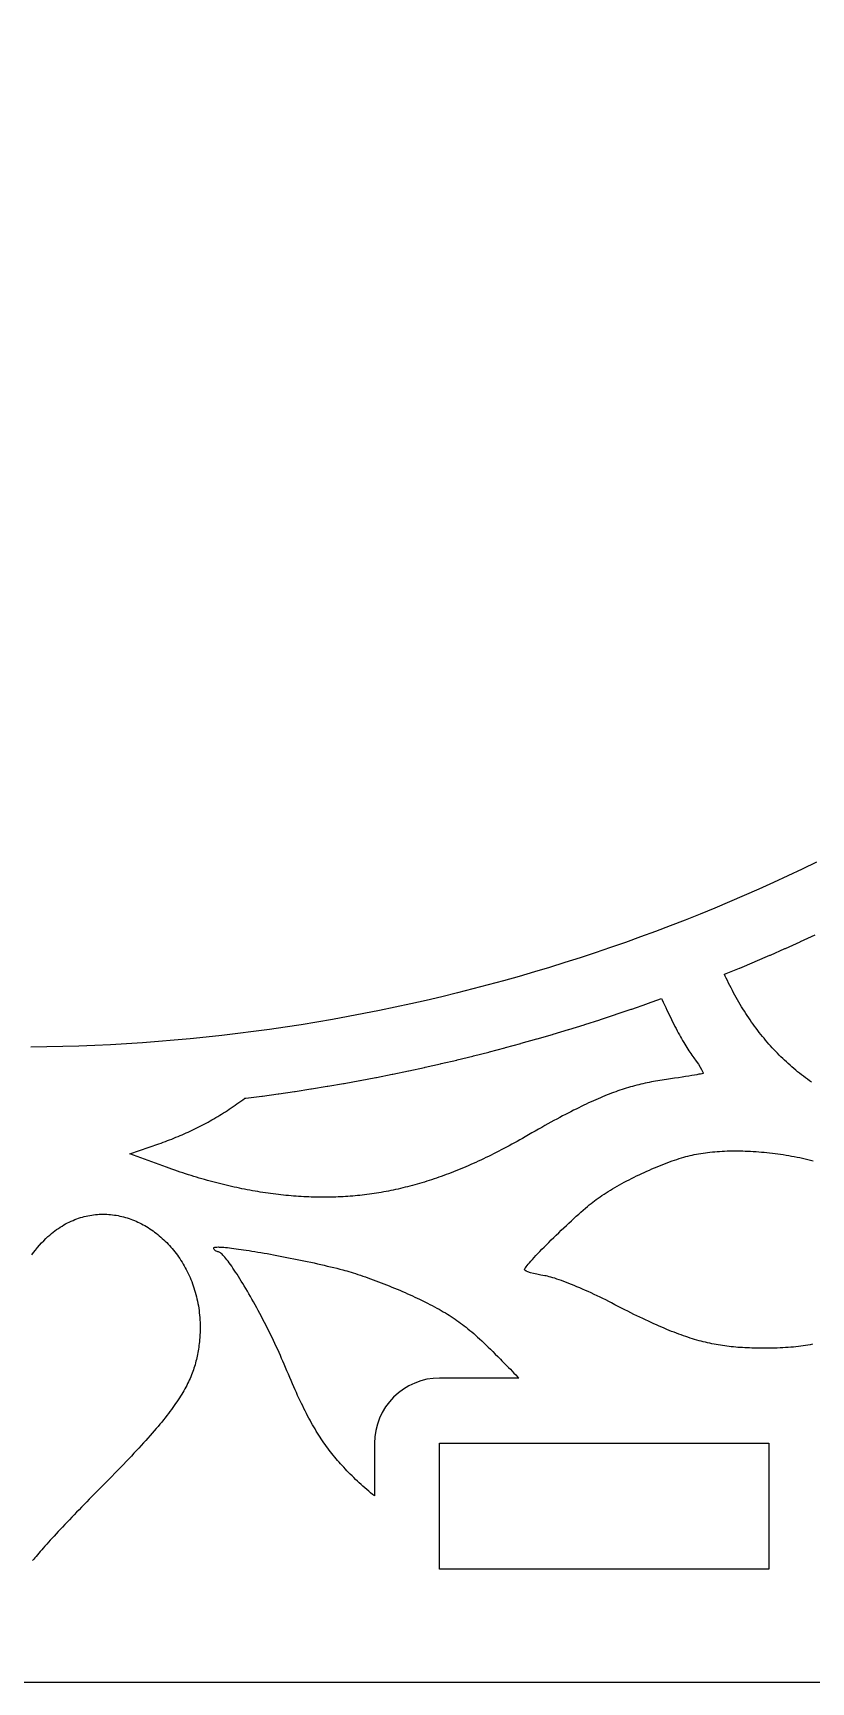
# Model space of a CAD drawing. Header units: millimetres. Extents: x 10 to 410, y 18 to 283.
# Drawn here: x 302.45 to 321.59, y 160.38 to 200.96 of the extents above; entities that cross this region are included whole.
import ezdxf

# ---------------------------------------------------------------- set-up
doc = ezdxf.new("R2010")
doc.units = ezdxf.units.MM
doc.layers.add('CUT', color=1, linetype='Continuous')

msp = doc.modelspace()

# ---------------------------------------------------------------- linework, layer by layer
at = {"layer": 'CUT'}
for points in [[(337, 160.3782), (372, 221), (337, 281.6218), (267, 281.6218), (232, 221), (267, 160.3782)], [(313.6745, 175.8861), (314.0542, 175.9861), (314.0677, 175.9897), (314.4466, 176.093), (314.46, 176.0967), (314.838, 176.2033), (314.8514, 176.2071), (315.2284, 176.317), (315.2418, 176.321), (315.6178, 176.4342), (315.6312, 176.4383), (316.0062, 176.5547), (316.0195, 176.5589), (316.3935, 176.6786), (316.4068, 176.6829), (316.7798, 176.8059), (316.793, 176.8103), (317.1649, 176.9366), (317.1781, 176.9411), (317.5488, 177.0706), (317.562, 177.0753), (317.9107, 177.2005), (317.924, 177.1708), (317.9535, 177.1056), (317.9829, 177.0414), (318.0121, 176.9782), (318.0412, 176.9162), (318.0701, 176.8552), (318.0988, 176.7953), (318.1274, 176.7364), (318.1558, 176.6788), (318.184, 176.6222), (318.212, 176.5667), (318.2398, 176.5124), (318.2675, 176.4593), (318.2949, 176.4073), (318.3221, 176.3565), (318.3491, 176.3069), (318.3759, 176.2585), (318.4025, 176.2112), (318.4289, 176.1652), (318.455, 176.1205), (318.4809, 176.0769), (318.5065, 176.0346), (318.5319, 175.9936), (318.557, 175.9539), (318.5819, 175.9154), (318.6065, 175.8782), (318.6308, 175.8423), (318.6549, 175.8078), (318.6787, 175.7745), (318.7022, 175.7426), (318.7625, 175.66), (318.816, 175.5827), (318.8613, 175.513), (318.897, 175.4533), (318.9217, 175.4059), (318.934, 175.3733), (318.9325, 175.3576), (318.9223, 175.3537), (318.901, 175.3483), (318.8694, 175.3415), (318.828, 175.3334), (318.7777, 175.3242), (318.7191, 175.314), (318.6529, 175.3028), (318.5798, 175.2908), (318.5004, 175.2782), (318.4154, 175.2649), (318.3256, 175.2512), (318.2316, 175.2372), (318.1341, 175.2229), (318.0338, 175.2085), (317.979, 175.2005), (317.9246, 175.1922), (317.8708, 175.1837), (317.8173, 175.1748), (317.7643, 175.1655), (317.7116, 175.1559), (317.6593, 175.146), (317.6072, 175.1356), (317.5554, 175.1249), (317.5039, 175.1137), (317.4525, 175.1021), (317.4012, 175.0901), (317.35, 175.0776), (317.2989, 175.0646), (317.2479, 175.0511), (317.1968, 175.0372), (317.1457, 175.0227), (317.0945, 175.0077), (317.0432, 174.9921), (316.9917, 174.976), (316.94, 174.9593), (316.8881, 174.942), (316.836, 174.924), (316.7835, 174.9055), (316.7307, 174.8863), (316.6775, 174.8665), (316.6239, 174.846), (316.5698, 174.8248), (316.5152, 174.8029), (316.4601, 174.7803), (316.4045, 174.7569), (316.3482, 174.7328), (316.2913, 174.708), (316.2337, 174.6824), (316.1754, 174.6559), (316.1164, 174.6287), (316.0566, 174.6007), (315.9959, 174.5718), (315.9344, 174.5421), (315.872, 174.5115), (315.8086, 174.48), (315.7443, 174.4476), (315.6789, 174.4143), (315.6125, 174.3801), (315.545, 174.3449), (315.4764, 174.3088), (315.4066, 174.2717), (315.3357, 174.2336), (315.2635, 174.1946), (315.19, 174.1545), (315.1152, 174.1133), (315.0391, 174.0711), (314.9615, 174.0279), (314.8826, 173.9836), (314.8022, 173.9382), (314.7203, 173.8916), (314.6369, 173.844), (314.5519, 173.7952), (314.4859, 173.7575), (314.4203, 173.7203), (314.3549, 173.6836), (314.2898, 173.6474), (314.2249, 173.6118), (314.1603, 173.5767), (314.0959, 173.5422), (314.0318, 173.5081), (313.9679, 173.4746), (313.9042, 173.4416), (313.8407, 173.4091), (313.7775, 173.3771), (313.7145, 173.3456), (313.6517, 173.3147), (313.5891, 173.2842), (313.5267, 173.2543), (313.4645, 173.2249), (313.4024, 173.1959), (313.3406, 173.1675), (313.2789, 173.1396), (313.2174, 173.1121), (313.1561, 173.0852), (313.095, 173.0588), (313.0339, 173.0328), (312.9731, 173.0073), (312.9124, 172.9824), (312.8518, 172.9579), (312.7914, 172.9339), (312.7311, 172.9103), (312.6709, 172.8873), (312.6109, 172.8647), (312.5509, 172.8426), (312.4911, 172.821), (312.4314, 172.7999), (312.3718, 172.7792), (312.3122, 172.759), (312.2528, 172.7393), (312.1934, 172.72), (312.1341, 172.7012), (312.0749, 172.6828), (312.0158, 172.665), (311.9567, 172.6475), (311.8977, 172.6306), (311.8388, 172.614), (311.7798, 172.598), (311.721, 172.5823), (311.6621, 172.5672), (311.6033, 172.5524), (311.5446, 172.5382), (311.4858, 172.5243), (311.4271, 172.5109), (311.3683, 172.498), (311.3096, 172.4854), (311.2509, 172.4734), (311.1922, 172.4617), (311.1334, 172.4505), (311.0747, 172.4397), (311.0159, 172.4293), (310.9571, 172.4194), (310.8983, 172.4098), (310.8394, 172.4007), (310.7805, 172.3921), (310.7216, 172.3838), (310.6626, 172.3759), (310.6045, 172.3686), (310.5462, 172.3618), (310.4878, 172.3553), (310.4292, 172.3492), (310.3706, 172.3436), (310.3117, 172.3383), (310.2527, 172.3335), (310.1936, 172.3291), (310.1343, 172.3251), (310.0749, 172.3216), (310.0154, 172.3184), (309.9557, 172.3157), (309.8959, 172.3133), (309.8359, 172.3114), (309.7758, 172.3099), (309.7155, 172.3089), (309.6551, 172.3082), (309.5946, 172.3079), (309.5339, 172.3081), (309.4731, 172.3087), (309.4122, 172.3096), (309.3511, 172.311), (309.2899, 172.3128), (309.2285, 172.3151), (309.1671, 172.3177), (309.1054, 172.3208), (309.0437, 172.3242), (308.9818, 172.3281), (308.9198, 172.3324), (308.8576, 172.3371), (308.7954, 172.3422), (308.7329, 172.3478), (308.6704, 172.3537), (308.6077, 172.3601), (308.5449, 172.3668), (308.482, 172.374), (308.4189, 172.3816), (308.3557, 172.3896), (308.2924, 172.3981), (308.229, 172.4069), (308.1654, 172.4161), (308.1017, 172.4258), (308.0379, 172.4359), (307.9739, 172.4464), (307.9098, 172.4573), (307.8456, 172.4686), (307.7813, 172.4803), (307.7169, 172.4924), (307.6523, 172.505), (307.5876, 172.5179), (307.5228, 172.5313), (307.4579, 172.5451), (307.3928, 172.5593), (307.3276, 172.5739), (307.2623, 172.5889), (307.1969, 172.6043), (307.1314, 172.6201), (307.0657, 172.6364), (306.9999, 172.6531), (306.9341, 172.6701), (306.868, 172.6876), (306.8019, 172.7055), (306.7357, 172.7238), (306.6693, 172.7425), (306.6029, 172.7617), (306.5363, 172.7812), (306.4696, 172.8011), (306.4028, 172.8215), (306.3358, 172.8423), (306.2688, 172.8634), (306.2017, 172.885), (306.1344, 172.907), (306.067, 172.9294), (305.9995, 172.9523), (305.9319, 172.9755), (305.8642, 172.9991), (305.7964, 173.0232), (305.7285, 173.0477), (304.8298, 173.3738), (305.5414, 173.6237), (305.5953, 173.6427), (305.6487, 173.6621), (305.7019, 173.6816), (305.7546, 173.7014), (305.8071, 173.7214), (305.8592, 173.7417), (305.9111, 173.7622), (305.9626, 173.7831), (306.0138, 173.8042), (306.0647, 173.8255), (306.1154, 173.8472), (306.1658, 173.8692), (306.216, 173.8915), (306.2659, 173.9141), (306.3156, 173.937), (306.365, 173.9603), (306.4143, 173.9839), (306.4633, 174.0079), (306.5122, 174.0322), (306.5609, 174.0568), (306.6093, 174.0819), (306.6577, 174.1073), (306.7059, 174.1331), (306.7539, 174.1593), (306.8018, 174.1859), (306.8496, 174.2129), (306.8973, 174.2403), (306.9449, 174.2682), (306.9923, 174.2965), (307.0397, 174.3252), (307.0871, 174.3544), (307.1343, 174.384), (307.1816, 174.4141), (307.2287, 174.4446), (307.2759, 174.4757), (307.323, 174.5072), (307.3701, 174.5392), (307.4172, 174.5717), (307.4643, 174.6047), (307.5114, 174.6383), (307.5586, 174.6723), (307.6058, 174.7069), (307.653, 174.7421), (307.6565, 174.7447), (307.6722, 174.7465), (307.686, 174.7482), (308.0756, 174.7978), (308.0894, 174.7996), (308.4786, 174.8526), (308.4924, 174.8545), (308.881, 174.9108), (308.8948, 174.9129), (309.2829, 174.9726), (309.2967, 174.9748), (309.6843, 175.038), (309.6981, 175.0403), (310.0851, 175.1068), (310.0989, 175.1092), (310.4853, 175.1791), (310.499, 175.1816), (310.8848, 175.2549), (310.8985, 175.2575), (311.2837, 175.3341), (311.2974, 175.3369), (311.6819, 175.4169), (311.6955, 175.4198), (312.0793, 175.5031), (312.0929, 175.5061), (312.4759, 175.5928), (312.4895, 175.5959), (312.8718, 175.6859), (312.8853, 175.6892), (313.2668, 175.7825), (313.2803, 175.7859), (313.6609, 175.8826)], [(310.5187, 165.2373), (310.4732, 165.2795), (310.4281, 165.3222), (310.3831, 165.3656), (310.339, 165.4086), (310.2957, 165.4513), (310.2533, 165.4938), (310.2117, 165.5361), (310.1709, 165.5782), (310.1309, 165.6202), (310.0916, 165.6622), (310.0529, 165.7041), (310.015, 165.746), (309.9777, 165.788), (309.941, 165.8302), (309.9049, 165.8724), (309.8694, 165.9149), (309.8344, 165.9576), (309.7999, 166.0006), (309.7658, 166.0439), (309.7323, 166.0876), (309.6991, 166.1318), (309.6664, 166.1763), (309.634, 166.2214), (309.6019, 166.2671), (309.5702, 166.3133), (309.5387, 166.3602), (309.5075, 166.4078), (309.4765, 166.4561), (309.4457, 166.5052), (309.4151, 166.5552), (309.3846, 166.6059), (309.3542, 166.6576), (309.324, 166.7103), (309.2937, 166.7639), (309.2636, 166.8186), (309.2334, 166.8744), (309.2032, 166.9313), (309.1729, 166.9894), (309.1425, 167.0487), (309.1121, 167.1093), (309.0815, 167.1712), (309.0507, 167.2344), (309.0198, 167.2991), (308.9886, 167.3652), (308.9572, 167.4328), (308.9255, 167.5019), (308.8935, 167.5726), (308.8611, 167.6449), (308.8284, 167.7189), (308.7953, 167.7946), (308.7618, 167.872), (308.7279, 167.9513), (308.6935, 168.0324), (308.6585, 168.1154), (308.6231, 168.2003), (308.5934, 168.2708), (308.5629, 168.3421), (308.5314, 168.4141), (308.4991, 168.4868), (308.466, 168.5599), (308.4322, 168.6335), (308.3977, 168.7075), (308.3626, 168.7817), (308.3268, 168.8562), (308.2906, 168.9307), (308.2539, 169.0052), (308.2167, 169.0796), (308.1792, 169.1538), (308.1414, 169.2278), (308.1033, 169.3015), (308.065, 169.3746), (308.0266, 169.4473), (307.988, 169.5193), (307.9494, 169.5907), (307.9107, 169.6612), (307.8721, 169.7308), (307.8336, 169.7995), (307.7953, 169.8671), (307.7572, 169.9336), (307.7193, 169.9988), (307.6817, 170.0627), (307.6445, 170.1251), (307.6077, 170.1861), (307.5714, 170.2455), (307.5356, 170.3031), (307.5004, 170.359), (307.4658, 170.4131), (307.4318, 170.4652), (307.3986, 170.5152), (307.3662, 170.5631), (307.3346, 170.6089), (307.3038, 170.6523), (307.274, 170.6933), (307.2452, 170.7318), (307.2175, 170.7677), (307.1908, 170.801), (307.1653, 170.8316), (307.1409, 170.8593), (307.1178, 170.8841), (307.0961, 170.9058), (307.0756, 170.9245), (307.0566, 170.9399), (307.039, 170.9521), (307.023, 170.9609), (307.0085, 170.9663), (306.9956, 170.9681), (306.9729, 170.9706), (306.952, 170.9777), (306.9335, 170.9889), (306.9181, 171.0035), (306.9064, 171.0211), (306.8989, 171.0409), (306.8962, 171.0625), (306.8984, 171.0685), (306.905, 171.0735), (306.9157, 171.0775), (306.9305, 171.0805), (306.9493, 171.0826), (306.972, 171.0839), (306.9984, 171.0842), (307.0284, 171.0836), (307.0619, 171.0822), (307.0988, 171.08), (307.1389, 171.077), (307.1822, 171.0731), (307.2286, 171.0685), (307.2778, 171.0632), (307.3299, 171.0571), (307.3846, 171.0503), (307.4419, 171.0428), (307.5016, 171.0347), (307.5636, 171.0259), (307.6279, 171.0165), (307.6942, 171.0064), (307.7625, 170.9958), (307.8327, 170.9846), (307.9045, 170.9729), (307.9781, 170.9606), (308.0531, 170.9478), (308.1294, 170.9345), (308.2071, 170.9208), (308.2859, 170.9066), (308.3657, 170.892), (308.4464, 170.8769), (308.528, 170.8615), (308.6102, 170.8457), (308.6929, 170.8296), (308.7761, 170.8131), (308.8596, 170.7964), (308.9433, 170.7793), (309.0271, 170.762), (309.1109, 170.7444), (309.1945, 170.7266), (309.2779, 170.7086), (309.3608, 170.6904), (309.4433, 170.672), (309.5251, 170.6535), (309.6062, 170.6348), (309.6865, 170.6161), (309.7658, 170.5972), (309.8439, 170.5783), (309.9209, 170.5594), (309.9965, 170.5404), (310.0707, 170.5214), (310.1177, 170.5089), (310.1668, 170.4952), (310.2181, 170.4804), (310.2713, 170.4644), (310.3262, 170.4474), (310.3829, 170.4294), (310.4411, 170.4104), (310.5007, 170.3905), (310.5615, 170.3698), (310.6235, 170.3482), (310.6865, 170.3259), (310.7504, 170.3029), (310.815, 170.2792), (310.8803, 170.2549), (310.946, 170.2301), (311.012, 170.2048), (311.0783, 170.179), (311.1446, 170.1528), (311.2109, 170.1263), (311.277, 170.0995), (311.3428, 170.0724), (311.4081, 170.0452), (311.4729, 170.0178), (311.5369, 169.9903), (311.6001, 169.9627), (311.6623, 169.9352), (311.7233, 169.9077), (311.7831, 169.8804), (311.8416, 169.8531), (311.8985, 169.8262), (311.9538, 169.7994), (312.021, 169.7664), (312.086, 169.7341), (312.149, 169.7025), (312.2099, 169.6714), (312.269, 169.6409), (312.3263, 169.6106), (312.382, 169.5807), (312.4362, 169.551), (312.489, 169.5215), (312.5405, 169.4919), (312.5909, 169.4623), (312.6402, 169.4326), (312.6886, 169.4026), (312.7363, 169.3724), (312.7832, 169.3417), (312.8296, 169.3105), (312.8755, 169.2788), (312.9211, 169.2464), (312.9665, 169.2132), (313.0118, 169.1792), (313.0571, 169.1443), (313.1026, 169.1084), (313.1483, 169.0713), (313.1944, 169.0331), (313.241, 168.9936), (313.2882, 168.9527), (313.3362, 168.9104), (313.385, 168.8666), (313.4348, 168.8211), (313.4857, 168.7739), (313.5377, 168.7249), (313.5912, 168.674), (313.646, 168.6211), (313.7024, 168.5662), (313.7605, 168.5091), (313.8204, 168.4498), (313.8822, 168.3881), (313.9461, 168.3241), (313.9847, 168.2851), (314.0242, 168.245), (314.0647, 168.2036), (314.106, 168.1613), (314.1482, 168.1178), (314.191, 168.0734), (314.2346, 168.0281), (314.2788, 167.982), (314.3236, 167.935), (314.3689, 167.8873), (314.3963, 167.8583), (312.45, 167.8583), (312.2932, 167.8506), (312.1379, 167.8276), (311.9855, 167.7895), (311.8377, 167.7366), (311.6958, 167.6694), (311.5611, 167.5887), (311.435, 167.4952), (311.3186, 167.3897), (311.2132, 167.2734), (311.1196, 167.1473), (311.0389, 167.0126), (310.9718, 166.8706), (310.9189, 166.7228), (310.8807, 166.5705), (310.8577, 166.4152), (310.85, 166.2583), (310.85, 164.9563), (310.8484, 164.9576), (310.8001, 164.9959), (310.7522, 165.0347), (310.7047, 165.0741), (310.6576, 165.114), (310.6109, 165.1546), (310.5646, 165.1956)], [(320.55, 163.1583), (312.45, 163.1583), (312.45, 166.2583), (320.55, 166.2583)]]:
    msp.add_lwpolyline(points, close=True, dxfattribs=at)
for points in [[(321.7267, 180.5543), (321.373, 180.3837), (321.0178, 180.2161), (320.6612, 180.0517), (320.3031, 179.8905), (319.9437, 179.7323), (319.5829, 179.5773), (319.2208, 179.4254), (318.8573, 179.2767), (318.4926, 179.1312), (318.1266, 178.9889), (317.7593, 178.8498), (317.3909, 178.7138), (317.0213, 178.5811), (316.6506, 178.4517), (316.2787, 178.3254), (315.9058, 178.2025), (315.5318, 178.0827), (315.1567, 177.9663), (314.7807, 177.8531), (314.4037, 177.7432), (314.0257, 177.6366), (313.6469, 177.5333), (313.2671, 177.4334), (312.8865, 177.3367), (312.505, 177.2434), (312.1228, 177.1533), (311.7398, 177.0667), (311.356, 176.9834), (310.9716, 176.9034), (310.5864, 176.8268), (310.2006, 176.7535), (309.8142, 176.6837), (309.4271, 176.6171), (309.0396, 176.554), (308.6514, 176.4943), (308.2628, 176.4379), (307.8737, 176.385), (307.4841, 176.3354), (307.0941, 176.2893), (306.7038, 176.2465), (306.3131, 176.2072), (305.922, 176.1712), (305.5307, 176.1387), (305.139, 176.1096), (304.7472, 176.0839), (304.3551, 176.0617), (303.9629, 176.0428), (303.5705, 176.0274), (303.178, 176.0154), (302.7854, 176.0069), (302.3927, 176.0017)], [(321.6018, 175.1404), (321.5516, 175.1758), (321.5018, 175.2117), (321.4524, 175.2481), (321.4034, 175.2849), (321.3549, 175.3222), (321.3068, 175.36), (321.2591, 175.3983), (321.2119, 175.4371), (321.165, 175.4764), (321.1186, 175.5162), (321.0726, 175.5564), (321.027, 175.5972), (320.9818, 175.6384), (320.937, 175.6802), (320.8927, 175.7224), (320.8487, 175.7651), (320.8052, 175.8083), (320.762, 175.8521), (320.7193, 175.8963), (320.677, 175.941), (320.6351, 175.9862), (320.5936, 176.0319), (320.5525, 176.0782), (320.5118, 176.1249), (320.4715, 176.1721), (320.4315, 176.2199), (320.392, 176.2681), (320.3529, 176.3169), (320.3142, 176.3661), (320.2759, 176.4159), (320.2379, 176.4662), (320.2004, 176.517), (320.1633, 176.5683), (320.1265, 176.6201), (320.0901, 176.6725), (320.0542, 176.7253), (320.0186, 176.7787), (319.9833, 176.8326), (319.9485, 176.887), (319.9141, 176.9419), (319.88, 176.9974), (319.8463, 177.0533), (319.813, 177.1098), (319.7801, 177.1668), (319.7476, 177.2244), (319.7154, 177.2824), (319.6836, 177.341), (319.6522, 177.4002), (319.6212, 177.4598), (319.5905, 177.52), (319.5602, 177.5807), (319.5303, 177.6419), (319.5007, 177.7037), (319.478, 177.7517), (319.458, 177.7938), (319.4631, 177.7959), (319.8266, 177.9446), (319.8395, 177.9499), (320.2016, 178.1018), (320.2145, 178.1072), (320.5753, 178.2622), (320.5881, 178.2678), (320.9475, 178.426), (320.9603, 178.4316), (321.3183, 178.5929), (321.3311, 178.5987), (321.6877, 178.7631)], [(321.6277, 168.6898), (321.5702, 168.6786), (321.5126, 168.6682), (321.4547, 168.6586), (321.3964, 168.6497), (321.3376, 168.6416), (321.278, 168.6342), (321.2176, 168.6275), (321.1562, 168.6214), (321.0936, 168.616), (321.0297, 168.6113), (320.9643, 168.6071), (320.8973, 168.6036), (320.8285, 168.6006), (320.7578, 168.5982), (320.685, 168.5963), (320.61, 168.5949), (320.5327, 168.594), (320.4528, 168.5935), (320.3702, 168.5935), (320.3091, 168.5939), (320.2487, 168.5946), (320.1891, 168.5956), (320.1303, 168.5971), (320.0721, 168.599), (320.0146, 168.6012), (319.9576, 168.6039), (319.9013, 168.607), (319.8455, 168.6106), (319.7901, 168.6146), (319.7352, 168.6191), (319.6808, 168.6241), (319.6267, 168.6295), (319.5729, 168.6355), (319.5194, 168.642), (319.4661, 168.649), (319.4131, 168.6565), (319.3602, 168.6646), (319.3075, 168.6733), (319.2548, 168.6826), (319.2022, 168.6924), (319.1496, 168.7029), (319.097, 168.7139), (319.0443, 168.7256), (318.9915, 168.7379), (318.9386, 168.7509), (318.8854, 168.7645), (318.832, 168.7788), (318.7784, 168.7938), (318.7244, 168.8095), (318.6701, 168.8259), (318.6154, 168.843), (318.5603, 168.8609), (318.5047, 168.8795), (318.4486, 168.8988), (318.3919, 168.919), (318.3347, 168.9399), (318.2768, 168.9616), (318.2182, 168.9841), (318.159, 169.0074), (318.099, 169.0316), (318.0382, 169.0566), (317.9766, 169.0825), (317.9141, 169.1092), (317.8507, 169.1368), (317.7863, 169.1653), (317.721, 169.1947), (317.6546, 169.225), (317.5871, 169.2562), (317.5186, 169.2884), (317.4489, 169.3216), (317.378, 169.3557), (317.3059, 169.3907), (317.2325, 169.4268), (317.1578, 169.4638), (317.0818, 169.5019), (317.0044, 169.541), (316.9255, 169.5811), (316.8452, 169.6223), (316.7634, 169.6645), (316.68, 169.7078), (316.61, 169.744), (316.5392, 169.7798), (316.4679, 169.8153), (316.3962, 169.8504), (316.3242, 169.885), (316.2522, 169.919), (316.1803, 169.9524), (316.1087, 169.9851), (316.0376, 170.017), (315.9672, 170.048), (315.8976, 170.0782), (315.8289, 170.1073), (315.7615, 170.1354), (315.6954, 170.1623), (315.6308, 170.188), (315.568, 170.2125), (315.507, 170.2356), (315.4481, 170.2573), (315.3914, 170.2775), (315.3371, 170.2961), (315.2853, 170.3131), (315.2364, 170.3284), (315.1903, 170.3419), (315.1474, 170.3535), (315.1077, 170.3633), (315.0715, 170.371), (315.039, 170.3767), (314.938, 170.3934), (314.8439, 170.412), (314.7585, 170.4318), (314.6841, 170.4523), (314.6226, 170.4728), (314.5762, 170.4926), (314.5468, 170.5112), (314.5365, 170.5279), (314.5393, 170.539), (314.5473, 170.5549), (314.5604, 170.5753), (314.5784, 170.5999), (314.6009, 170.6286), (314.6278, 170.661), (314.6588, 170.697), (314.6935, 170.7363), (314.7319, 170.7786), (314.7736, 170.8238), (314.8184, 170.8715), (314.8661, 170.9215), (314.9163, 170.9737), (314.9689, 171.0276), (315.0236, 171.0832), (315.0801, 171.1401), (315.1383, 171.1981), (315.1978, 171.257), (315.2585, 171.3165), (315.32, 171.3764), (315.3821, 171.4364), (315.4446, 171.4964), (315.5072, 171.5559), (315.5697, 171.6149), (315.6318, 171.6731), (315.6933, 171.7302), (315.754, 171.7859), (315.8135, 171.8401), (315.8716, 171.8925), (315.9282, 171.9429), (315.9829, 171.991), (316.0355, 172.0365), (316.0857, 172.0793), (316.1334, 172.119), (316.1782, 172.1555), (316.2199, 172.1885), (316.2583, 172.2177), (316.3028, 172.2503), (316.3488, 172.2832), (316.3962, 172.3161), (316.445, 172.3491), (316.4952, 172.3821), (316.5465, 172.4152), (316.5991, 172.4483), (316.6527, 172.4813), (316.7075, 172.5142), (316.7632, 172.547), (316.8198, 172.5797), (316.8773, 172.6123), (316.9355, 172.6446), (316.9945, 172.6767), (317.0542, 172.7085), (317.1145, 172.7401), (317.1753, 172.7713), (317.2366, 172.8021), (317.2982, 172.8326), (317.3603, 172.8626), (317.4226, 172.8922), (317.4851, 172.9213), (317.5478, 172.9499), (317.6105, 172.9779), (317.6733, 173.0054), (317.7361, 173.0322), (317.7987, 173.0584), (317.8612, 173.084), (317.9234, 173.1088), (317.9853, 173.1329), (318.0469, 173.1562), (318.108, 173.1788), (318.1687, 173.2005), (318.2288, 173.2213), (318.2882, 173.2413), (318.347, 173.2603), (318.4051, 173.2784), (318.4623, 173.2955), (318.5108, 173.3092), (318.5603, 173.3222), (318.6108, 173.3346), (318.6621, 173.3464), (318.7143, 173.3575), (318.7674, 173.368), (318.8213, 173.3779), (318.8761, 173.3871), (318.9316, 173.3957), (318.9879, 173.4036), (319.0449, 173.4109), (319.1026, 173.4176), (319.161, 173.4237), (319.2201, 173.4291), (319.2798, 173.4339), (319.3401, 173.4381), (319.401, 173.4417), (319.4625, 173.4446), (319.5245, 173.447), (319.587, 173.4487), (319.6501, 173.4498), (319.7135, 173.4503), (319.7774, 173.4501), (319.8418, 173.4494), (319.9065, 173.4481), (319.9715, 173.4461), (320.0369, 173.4436), (320.1027, 173.4405), (320.1687, 173.4367), (320.2349, 173.4324), (320.3015, 173.4274), (320.3682, 173.4219), (320.4351, 173.4158), (320.5022, 173.4091), (320.5694, 173.4018), (320.6367, 173.3939), (320.7042, 173.3854), (320.7716, 173.3763), (320.8392, 173.3667), (320.9067, 173.3565), (320.9742, 173.3457), (321.0417, 173.3343), (321.1092, 173.3223), (321.1765, 173.3098), (321.2438, 173.2967), (321.3109, 173.283), (321.3779, 173.2688), (321.4446, 173.254), (321.5112, 173.2386), (321.5775, 173.2227), (321.6436, 173.2062)], [(302.4186, 170.8941), (302.4612, 170.9515), (302.5067, 171.0098), (302.5548, 171.0682), (302.6047, 171.1261), (302.6561, 171.1828), (302.7084, 171.2377), (302.761, 171.2901), (302.8135, 171.3393), (302.8558, 171.3768), (302.8983, 171.4128), (302.9412, 171.4475), (302.9844, 171.4807), (303.0278, 171.5126), (303.0716, 171.5432), (303.1156, 171.5724), (303.1599, 171.6002), (303.2044, 171.6267), (303.2491, 171.6519), (303.294, 171.6757), (303.3392, 171.6983), (303.3845, 171.7195), (303.43, 171.7395), (303.4757, 171.7582), (303.5215, 171.7756), (303.5674, 171.7918), (303.6135, 171.8067), (303.6596, 171.8203), (303.7059, 171.8327), (303.7522, 171.8439), (303.7986, 171.8539), (303.845, 171.8627), (303.8915, 171.8703), (303.938, 171.8767), (303.9845, 171.8819), (304.0311, 171.8859), (304.0776, 171.8888), (304.124, 171.8905), (304.1705, 171.8911), (304.2168, 171.8905), (304.2631, 171.8889), (304.3094, 171.8861), (304.3555, 171.8822), (304.4015, 171.8772), (304.4474, 171.8711), (304.4931, 171.8639), (304.5387, 171.8557), (304.5842, 171.8464), (304.6294, 171.8361), (304.6745, 171.8247), (304.7194, 171.8123), (304.764, 171.7988), (304.8084, 171.7844), (304.8526, 171.7689), (304.8965, 171.7524), (304.9402, 171.735), (304.9835, 171.7166), (305.0266, 171.6972), (305.0694, 171.6768), (305.1118, 171.6555), (305.1539, 171.6333), (305.1956, 171.6101), (305.237, 171.586), (305.278, 171.561), (305.3186, 171.5351), (305.3588, 171.5082), (305.3986, 171.4805), (305.4379, 171.452), (305.4768, 171.4225), (305.5153, 171.3922), (305.5532, 171.361), (305.5907, 171.329), (305.6277, 171.2962), (305.6642, 171.2626), (305.7001, 171.2281), (305.7355, 171.1928), (305.7704, 171.1568), (305.8047, 171.1199), (305.8384, 171.0823), (305.8715, 171.0439), (305.904, 171.0047), (305.9359, 170.9648), (305.9672, 170.9242), (305.9978, 170.8828), (306.0277, 170.8407), (306.057, 170.7979), (306.0856, 170.7544), (306.1135, 170.7102), (306.1406, 170.6653), (306.1671, 170.6197), (306.1928, 170.5735), (306.2177, 170.5266), (306.2419, 170.479), (306.2653, 170.4308), (306.2879, 170.382), (306.3097, 170.3326), (306.3307, 170.2825), (306.3509, 170.2319), (306.3702, 170.1807), (306.3886, 170.1288), (306.4061, 170.0764), (306.4228, 170.0235), (306.4386, 169.9699), (306.4534, 169.9159), (306.4673, 169.8612), (306.4803, 169.8061), (306.4924, 169.7504), (306.5034, 169.6943), (306.5135, 169.6376), (306.5226, 169.5804), (306.5306, 169.5228), (306.5377, 169.4646), (306.5437, 169.406), (306.5486, 169.347), (306.5525, 169.2875), (306.5554, 169.2275), (306.5571, 169.1672), (306.5577, 169.1064), (306.5572, 169.0452), (306.5556, 168.9836), (306.5528, 168.9216), (306.5489, 168.8592), (306.5438, 168.7965), (306.5394, 168.7509), (306.5346, 168.7057), (306.5293, 168.6609), (306.5234, 168.6165), (306.517, 168.5725), (306.5101, 168.5288), (306.5026, 168.4854), (306.4945, 168.4422), (306.4858, 168.3993), (306.4765, 168.3566), (306.4665, 168.314), (306.4559, 168.2717), (306.4446, 168.2294), (306.4326, 168.1873), (306.4199, 168.1452), (306.4064, 168.1032), (306.3922, 168.0611), (306.3772, 168.0191), (306.3614, 167.977), (306.3448, 167.9349), (306.3274, 167.8927), (306.3092, 167.8503), (306.29, 167.8078), (306.27, 167.7651), (306.2491, 167.7222), (306.2273, 167.679), (306.2045, 167.6356), (306.1808, 167.5919), (306.156, 167.5479), (306.1303, 167.5035), (306.1036, 167.4588), (306.0758, 167.4136), (306.047, 167.3681), (306.0172, 167.322), (305.9862, 167.2755), (305.9541, 167.2285), (305.9209, 167.1809), (305.8865, 167.1327), (305.851, 167.0839), (305.8143, 167.0346), (305.7764, 166.9845), (305.7373, 166.9338), (305.697, 166.8824), (305.6554, 166.8302), (305.6125, 166.7772), (305.5683, 166.7235), (305.5228, 166.6689), (305.476, 166.6135), (305.4278, 166.5572), (305.3783, 166.5001), (305.3274, 166.4419), (305.275, 166.3828), (305.2213, 166.3227), (305.1661, 166.2616), (305.1094, 166.1995), (305.0513, 166.1363), (304.9917, 166.0719), (304.9305, 166.0065), (304.8678, 165.9399), (304.8036, 165.8721), (304.7378, 165.8031), (304.6704, 165.7328), (304.6014, 165.6613), (304.5307, 165.5885), (304.4584, 165.5143), (304.3845, 165.4388), (304.3088, 165.3619), (304.2315, 165.2836), (304.1524, 165.2039), (304.0871, 165.138), (304.0221, 165.0722), (303.9574, 165.0065), (303.8931, 164.941), (303.8293, 164.8758), (303.7661, 164.811), (303.7034, 164.7465), (303.6414, 164.6824), (303.5801, 164.6188), (303.5195, 164.5559), (303.4597, 164.4935), (303.4008, 164.4318), (303.3429, 164.3709), (303.2859, 164.3108), (303.2299, 164.2516), (303.175, 164.1932), (303.1213, 164.1359), (303.0688, 164.0796), (303.0175, 164.0245), (302.9675, 163.9705), (302.9189, 163.9177), (302.8717, 163.8663), (302.826, 163.8162), (302.7819, 163.7675), (302.7393, 163.7203), (302.6984, 163.6746), (302.6592, 163.6305), (302.6217, 163.588), (302.5861, 163.5473), (302.5523, 163.5084), (302.5205, 163.4713), (302.4906, 163.4361), (302.4628, 163.4029), (302.437, 163.3716)]]:
    msp.add_lwpolyline(points, dxfattribs=at)

doc.saveas('drawing.dxf')
